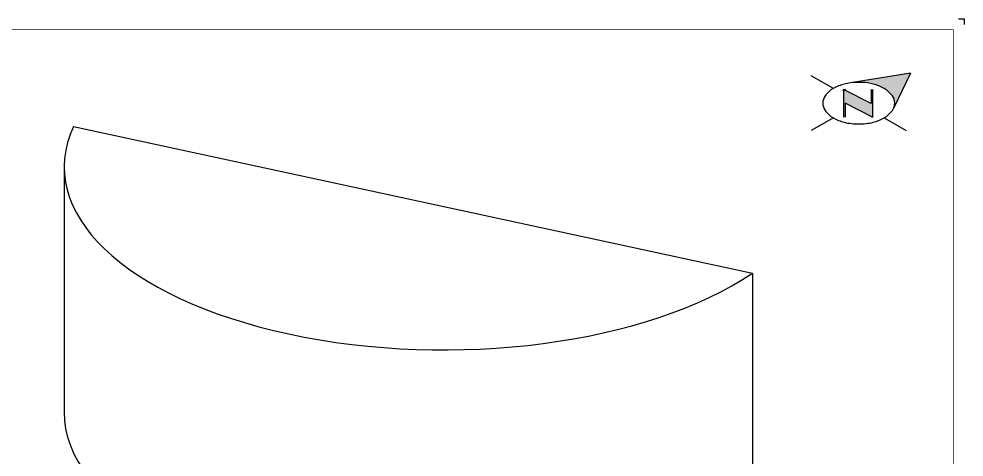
# Model space of a CAD drawing. Header units: inches. Extents: x 0.1 to 17.4, y 0.1 to 11.4.
# Drawn here: x 6.43 to 17.38, y 6.3 to 11.37 of the extents above; entities that cross this region are included whole.
import ezdxf

# ---------------------------------------------------------------- set-up
doc = ezdxf.new("R2010")
doc.units = ezdxf.units.IN
doc.header["$MEASUREMENT"] = 0
doc.layers.add('BORDER', color=3, linetype='Continuous')
doc.layers.add('EQUIP', color=131, linetype='Continuous')
doc.layers.add('PIPE', color=7, linetype='Continuous', lineweight=30)

# ---------------------------------------------------------------- blocks, each defined once
blk = doc.blocks.new('north2')
at = {"layer": 'BORDER'}
for points in [[(-0.706, -0.767, -0.156851), (-0.679, -0.851, -0.095667), (-0.689, -0.905), (-0.495, -0.504), (-1.19, -0.617, -0.092194), (-0.928, -0.631, -0.072341), (-0.801, -0.681, -0.106617)], [(-0.938, -1.011), (-0.936, -1.009), (-0.936, -0.691), (-0.952, -0.691), (-0.952, -0.853), (-1.27, -0.691), (-1.27, -0.707), (-1.27, -1.012), (-1.254, -1.012), (-1.254, -0.849)]]:
    blk.add_hatch(color=7, dxfattribs=at).paths.add_polyline_path(points)
at = {"layer": 'BORDER', "color": 7}
for p, q in [((-1.389, -0.681), (-1.646, -0.533)), ((-0.495, -0.504), (-1.19, -0.617)), ((-0.495, -0.504), (-0.689, -0.905)), ((-1.27, -0.691), (-1.27, -1.012)), ((-0.952, -0.853), (-1.27, -0.691)), ((-1.27, -0.707), (-1.27, -0.691)), ((-1.262, -0.691), (-1.246, -0.691)), ((-0.952, -0.691), (-0.952, -0.853)), ((-0.936, -0.691), (-0.936, -1.012)), ((-0.936, -1.012), (-1.254, -0.849)), ((-1.254, -0.849), (-1.254, -1.012)), ((-1.389, -1.021), (-1.646, -1.169)), ((-1.26, -1.011), (-1.262, -1.009)), ((-0.928, -1.012), (-0.944, -1.012)), ((-0.801, -1.021), (-0.544, -1.169))]:
    blk.add_line(p, q, dxfattribs=at)
for centre, radius, start, end in [((-1.152, -1.093), 0.476, 103.4495, 120), ((-1.095, -1.329), 0.719, 97.6203, 103.4495), ((-1.095, -1.329), 0.719, 76.5505, 97.6203), ((-1.039, -1.093), 0.476, 60, 76.5505), ((-1.238, -0.944), 0.304, 120, 144.3429), ((-0.953, -0.944), 0.304, 35.6571, 60), ((-1.367, -0.851), 0.144, 144.3429, 180), ((-1.367, -0.851), 0.144, 180, 215.6571), ((-0.823, -0.851), 0.144, 360, 35.6571), ((-0.823, -0.851), 0.144, 337.5796, 360), ((-1.238, -0.758), 0.304, 215.6571, 240), ((-0.953, -0.758), 0.304, 300, 324.3429), ((-0.823, -0.851), 0.144, 324.3429, 337.5547), ((-1.152, -0.609), 0.476, 240, 256.5505), ((-1.095, -0.373), 0.719, 256.5505, 270), ((-1.095, -0.373), 0.719, 270, 283.4495), ((-1.039, -0.609), 0.476, 283.4495, 300)]:
    blk.add_arc(centre, radius, start, end, dxfattribs=at)
blk = doc.blocks.new('A$C6804a2e5')
blk.add_blockref('north2', (0, 0))
blk = doc.blocks.new('A$C860dd1f6')
at = {"layer": 'PIPE'}
blk.add_blockref('A$C6804a2e5', (0, 0), dxfattribs=at)
blk = doc.blocks.new('Border')
at = {"layer": 'BORDER', "const_width": 0.005}
blk.add_lwpolyline([(0.25, 0.25), (17.25, 0.25), (17.25, 11.25), (0.25, 11.25)], close=True, dxfattribs=at)

msp = doc.modelspace()

# ---------------------------------------------------------------- linework, layer by layer
for p, q in [((17.312, 11.375), (17.375, 11.375)), ((17.375, 11.375), (17.375, 11.312))]:
    msp.add_line(p, q)
at = {"layer": 'EQUIP'}
for p, q in [((7.061, 10.128), (14.925, 8.429)), ((6.954, 9.662), (6.951, 6.821)), ((14.925, 8.429), (14.925, 5.588))]:
    msp.add_line(p, q, dxfattribs=at)
for centre, major_axis, ratio, start_param, end_param in [((11.348, 9.662), (-4.394, 0), 0.482574, 6.061379, 8.805276), ((11.348, 6.821), (-4.397, 0), 0.482242, 6.282962, 7.015754)]:
    msp.add_ellipse(centre, major_axis=major_axis, ratio=ratio, start_param=start_param, end_param=end_param, dxfattribs=at)

# ---------------------------------------------------------------- block references
at = {"layer": 'BORDER'}
for name, p in [('Border', (0, 0)), ('A$C860dd1f6', (17.25, 11.25))]:
    msp.add_blockref(name, p, dxfattribs=at)

doc.saveas('drawing.dxf')
